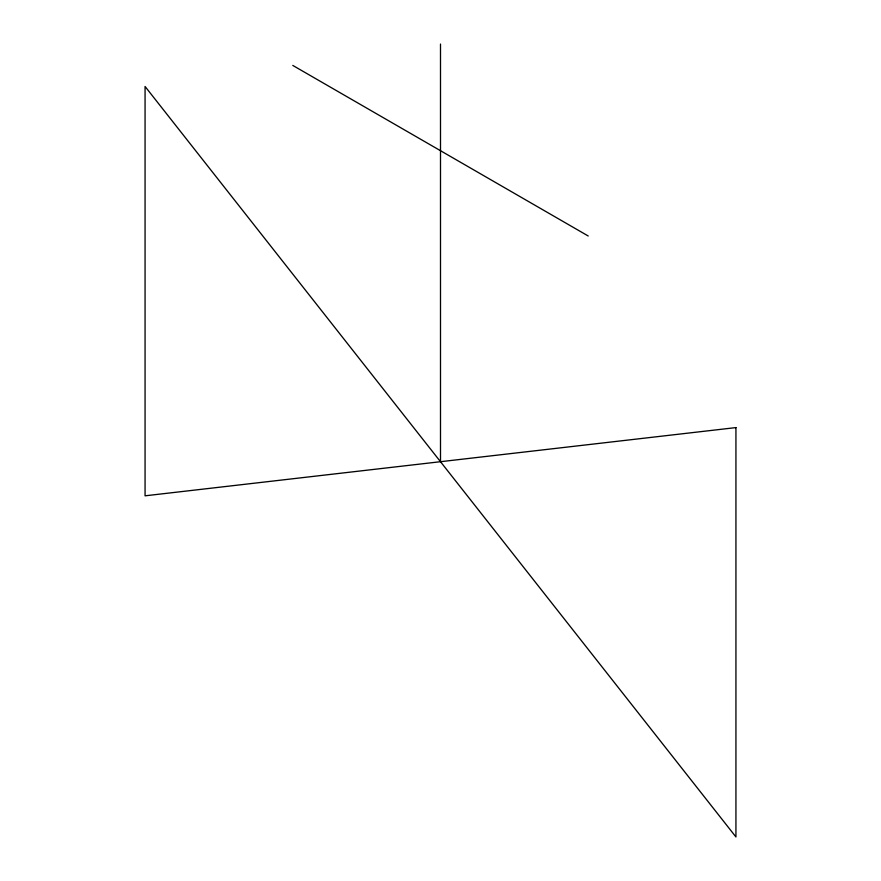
<?xml version="1.0" encoding="UTF-8"?>
<svg xmlns="http://www.w3.org/2000/svg" width="881" height="881" viewBox="0 0 881 881"><rect width="100%" height="100%" fill="white"/><g stroke="black" fill="none" stroke-linecap="round" stroke-linejoin="round"><path stroke-width="1.32" d="M292.789 65.425L588.211 235.987M440.5 44.05L440.5 461.71M735.932 427.593L145.068 495.816L145.068 86.47L735.932 836.95L735.932 427.593"/></g></svg>
